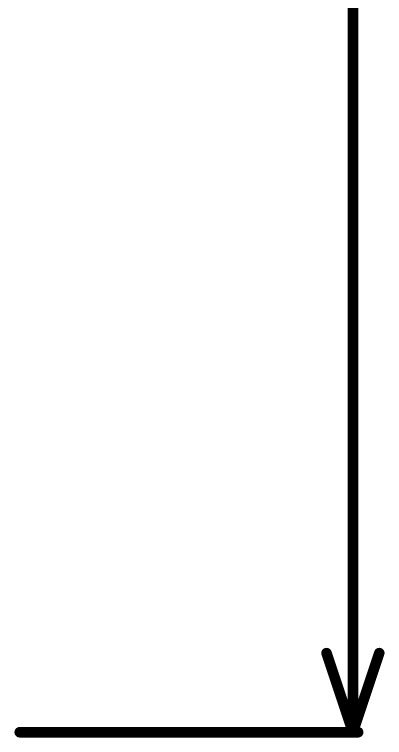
# Model space of a CAD drawing. Header units: inches. Extents: x -3 to 5259, y -3 to 5282.
# Drawn here: x 147.53 to 165.35, y -2.98 to 31.83 of the extents above; entities that cross this region are included whole.
import ezdxf

# ---------------------------------------------------------------- set-up
doc = ezdxf.new("R2010")
doc.units = ezdxf.units.IN
doc.layers.add('Dimensions', color=6, linetype='Continuous')

msp = doc.modelspace()

# ---------------------------------------------------------------- linework, layer by layer
at = {"layer": 'Dimensions'}
for points in [[(163.83, -2.722, 0.508, 0.508, 0), (163.83, 41.655, 0.508, 0.508, 0)], [(162.56, 1.088, 0.508, 0.508, 0), (163.83, -2.722, 0.508, 0.508, 0)], [(163.83, -2.722, 0.508, 0.508, 0), (165.1, 1.088, 0.508, 0.508, 0)], [(147.786, -2.722, 0.508, 0.508, 0), (164.084, -2.722, 0.508, 0.508, 0)]]:
    msp.add_lwpolyline(points, format="xyseb", dxfattribs=at)
for points in [[(162.433, 1.088, 0.254, 0.254, 1), (162.687, 1.088, 0.254, 0.254, 1)], [(164.973, 1.088, 0.254, 0.254, 1), (165.227, 1.088, 0.254, 0.254, 1)], [(147.659, -2.722, 0.254, 0.254, 1), (147.913, -2.722, 0.254, 0.254, 1)], [(163.703, -2.722, 0.254, 0.254, 1), (163.957, -2.722, 0.254, 0.254, 1)], [(163.703, -2.722, 0.254, 0.254, 1), (163.957, -2.722, 0.254, 0.254, 1)], [(163.703, -2.722, 0.254, 0.254, 1), (163.957, -2.722, 0.254, 0.254, 1)], [(163.957, -2.722, 0.254, 0.254, 1), (164.211, -2.722, 0.254, 0.254, 1)]]:
    msp.add_lwpolyline(points, format="xyseb", close=True, dxfattribs=at)

doc.saveas('drawing.dxf')
